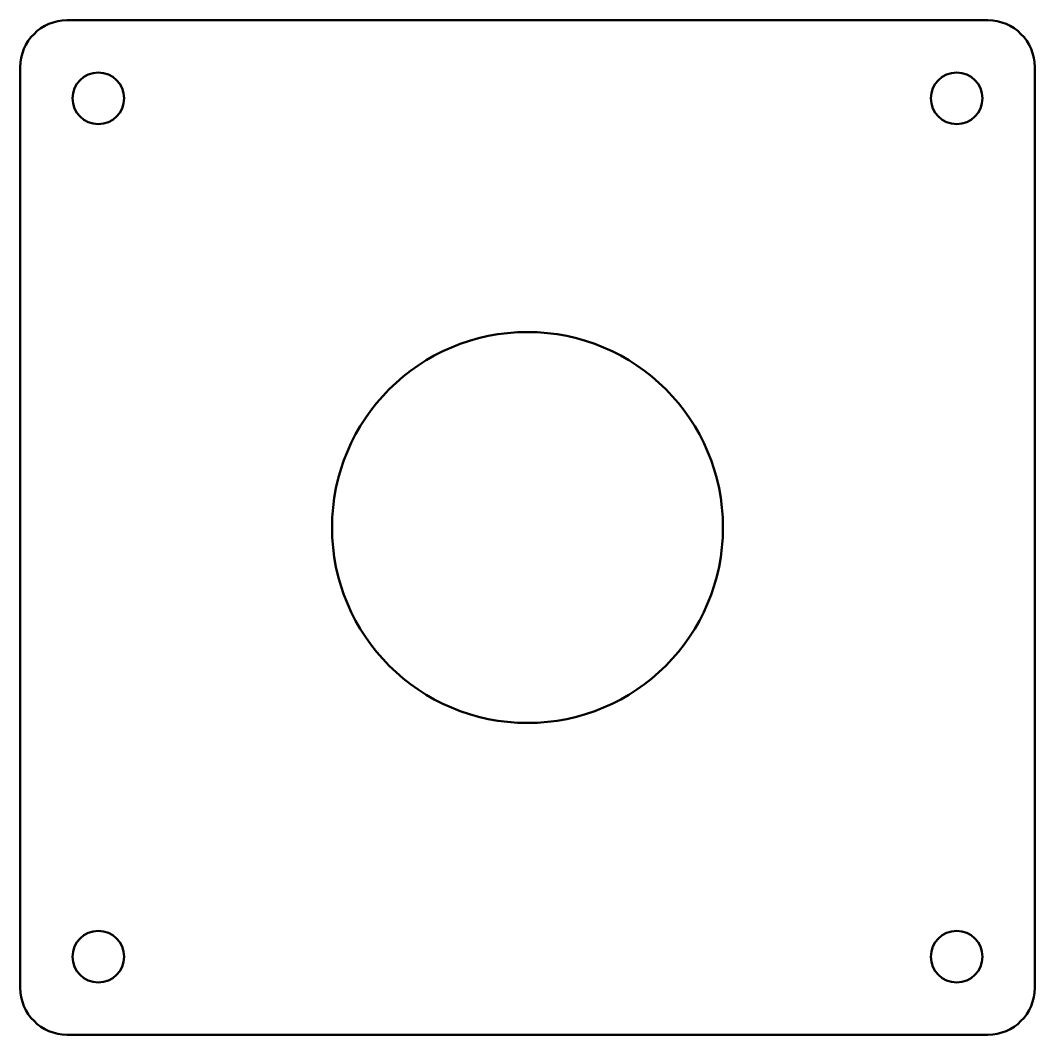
# Model space of a CAD drawing. Header units: inches. Extents: x 0 to 130, y 0 to 130.
import ezdxf

# ---------------------------------------------------------------- set-up
doc = ezdxf.new("R2010")
doc.units = ezdxf.units.IN
doc.header["$MEASUREMENT"] = 0
doc.layers.add('Visible (ANSI)', color=7, linetype='Continuous', lineweight=50)

# ---------------------------------------------------------------- blocks, each defined once
blk = doc.blocks.new('3DOF250-V003-CETP001_Tapas Frontales_3DOF250-V003-CETP001')
at = {"layer": 'Visible (ANSI)'}
for p, q in [((-59, 65), (59, 65)), ((-65, -59), (-65, 59)), ((65, 59), (65, -59)), ((59, -65), (-59, -65))]:
    blk.add_line(p, q, dxfattribs=at)
for centre, radius in [((-55, 55), 3.3), ((55, 55), 3.3), ((0, 0), 25.05), ((-55, -55), 3.3), ((55, -55), 3.3)]:
    blk.add_circle(centre, radius, dxfattribs=at)
at = {"layer": 'Visible (ANSI)', "extrusion": (0, 0, -1)}
for centre, start, end in [((59, 59), 0, 90), ((-59, 59), 90, 180), ((59, -59), 270, 0), ((-59, -59), 180, 270)]:
    blk.add_arc(centre, 6, start, end, dxfattribs=at)

msp = doc.modelspace()

# ---------------------------------------------------------------- block references
msp.add_blockref('3DOF250-V003-CETP001_Tapas Frontales_3DOF250-V003-CETP001', (65, 65))

doc.saveas('drawing.dxf')
